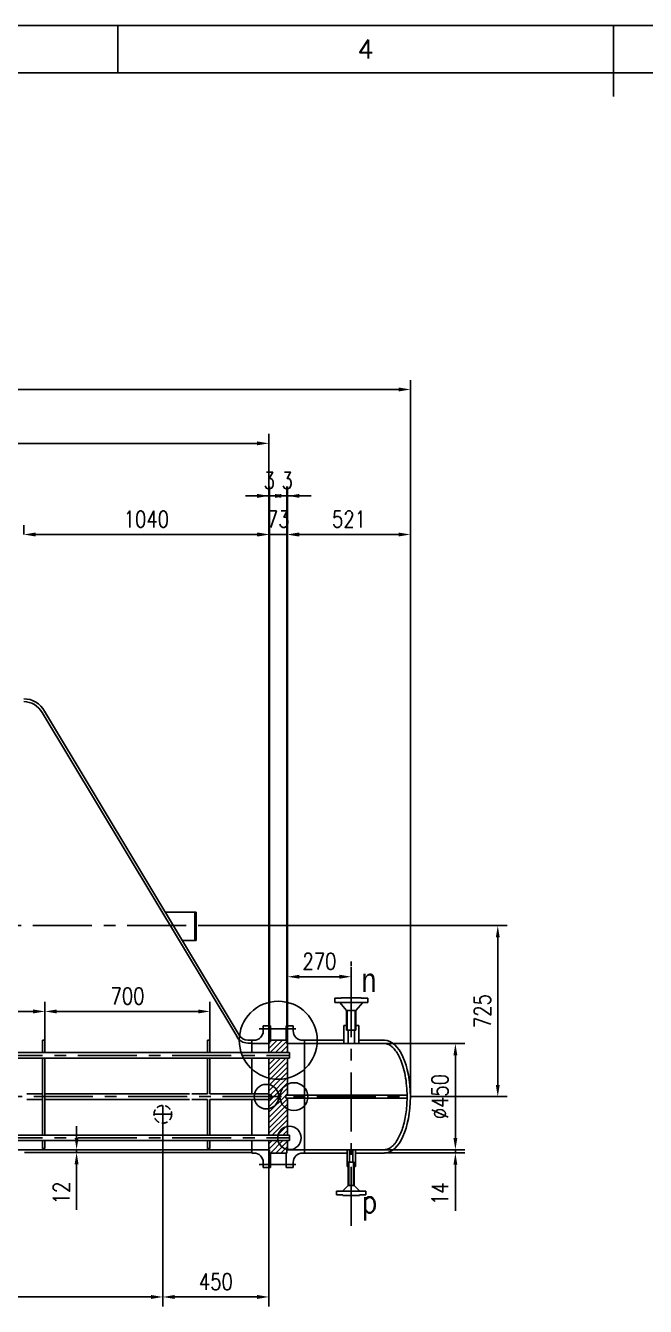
# Model space of a CAD drawing. Header units: millimetres. Extents: x -500 to 16320, y -200 to 11680.
# Drawn here: x 5417 to 8045, y 6249 to 11680 of the extents above; entities that cross this region are included whole.
import ezdxf
from ezdxf.enums import TextEntityAlignment as Align

# ---------------------------------------------------------------- set-up
doc = ezdxf.new("R2010")
doc.units = ezdxf.units.MM
doc.header["$LTSCALE"] = 200
doc.linetypes.add('CENTER', pattern=[2, 1.25, -0.25, 0.25, -0.25])
doc.linetypes.add('DASHED', pattern=[0.75, 0.5, -0.25])
for name, color, linetype in [('1轮廓实线层', 7, 'Continuous'), ('2细线层', 4, 'Continuous'), ('3中心线层', 1, 'CENTER'), ('6文字层', 3, 'Continuous'), ('8符号标注层', 31, 'Continuous'), ('图框层', 7, 'Continuous'), ('轮廓虚线层', 7, 'DASHED')]:
    doc.layers.add(name, color=color, linetype=linetype)
doc.styles.add('TH_GBDIM', font='romans.shx', dxfattribs={"width": 0.8, "bigfont": 'gbcbig.shx'})
doc.dimstyles.new('TH_GBDIM', dxfattribs={"dimscale": 20, "dimtxt": 3.5, "dimasz": 2.5, "dimexe": 2, "dimexo": 0, "dimgap": 1.5, "dimtad": 1, "dimdec": 1, "dimdsep": 46, "dimtxsty": 'TH_GBDIM', "dimcen": 2.5, "dimclrd": 130, "dimclre": 130, "dimclrt": 3, "dimadec": 0, "dimazin": 2, "dimtfac": 0.714286, "dimtdec": 1, "dimtmove": 0, "dimatfit": 3, "dimfxl": 0, "dimtzin": 0, "dimlwd": -1, "dimlwe": -1, "dimarcsym": 0})

# ---------------------------------------------------------------- blocks, each defined once
blk = doc.blocks.new('*D12')
at = {"color": 130}
for p, q in [((5408.6, 9521.6), (5408.6, 9562.2)), ((6448.6, 7363.6), (6448.6, 9562.2)), ((5458.6, 9522.2), (6398.6, 9522.2))]:
    blk.add_line(p, q, dxfattribs=at)
for points in [[(5458.6, 9530.5), (5458.6, 9513.8), (5408.6, 9522.2)], [(6398.6, 9530.5), (6398.6, 9513.8), (6448.6, 9522.2)]]:
    blk.add_solid(points, dxfattribs=at)
at = {"layer": 'Defpoints', "color": 0}
for p in [(5408.6, 9521.6), (6448.6, 9522.2), (6448.6, 7363.6)]:
    blk.add_point(p, dxfattribs=at)
at = {"color": 3, "insert": (5928.6, 9587.2), "char_height": 70, "attachment_point": 5, "style": 'TH_GBDIM'}
blk.add_mtext('1040', dxfattribs=at)
blk = doc.blocks.new('*D13')
at = {"color": 130}
for p, q in [((6451.6, 9522.2), (6451.6, 9562.2)), ((6524.6, 7377.6), (6524.6, 9562.2)), ((6401.6, 9522.2), (6351.6, 9522.2)), ((6451.6, 9522.2), (6524.6, 9522.2)), ((6574.6, 9522.2), (6624.6, 9522.2))]:
    blk.add_line(p, q, dxfattribs=at)
for points in [[(6401.6, 9530.5), (6401.6, 9513.8), (6451.6, 9522.2)], [(6574.6, 9530.5), (6574.6, 9513.8), (6524.6, 9522.2)]]:
    blk.add_solid(points, dxfattribs=at)
at = {"layer": 'Defpoints', "color": 0}
for p in [(6451.6, 9522.2), (6524.6, 9522.2), (6524.6, 7377.6)]:
    blk.add_point(p, dxfattribs=at)
at = {"color": 3, "insert": (6488.1, 9587.2), "char_height": 70, "attachment_point": 5, "style": 'TH_GBDIM'}
blk.add_mtext('73', dxfattribs=at)
blk = doc.blocks.new('*D14')
at = {"color": 130}
for p, q in [((6527.6, 7363.6), (6527.6, 9562.2)), ((7048.6, 7138.6), (7048.6, 9562.2)), ((6577.6, 9522.2), (6998.6, 9522.2))]:
    blk.add_line(p, q, dxfattribs=at)
for points in [[(6577.6, 9530.5), (6577.6, 9513.8), (6527.6, 9522.2)], [(6998.6, 9530.5), (6998.6, 9513.8), (7048.6, 9522.2)]]:
    blk.add_solid(points, dxfattribs=at)
at = {"layer": 'Defpoints', "color": 0}
for p in [(7048.6, 9522.2), (6527.6, 7363.6), (7048.6, 7138.6)]:
    blk.add_point(p, dxfattribs=at)
at = {"color": 3, "insert": (6788.1, 9587.2), "char_height": 70, "attachment_point": 5, "style": 'TH_GBDIM'}
blk.add_mtext('521', dxfattribs=at)
blk = doc.blocks.new('*D15')
at = {"color": 130}
for p, q in [((6527.6, 7494.3), (6527.6, 7687)), ((6797.6, 7630.7), (6797.6, 7687)), ((6747.6, 7647), (6577.6, 7647))]:
    blk.add_line(p, q, dxfattribs=at)
for points in [[(6577.6, 7655.4), (6577.6, 7638.7), (6527.6, 7647)], [(6747.6, 7655.4), (6747.6, 7638.7), (6797.6, 7647)]]:
    blk.add_solid(points, dxfattribs=at)
at = {"layer": 'Defpoints', "color": 0}
for p in [(6527.6, 7647), (6797.6, 7630.7), (6527.6, 7494.3)]:
    blk.add_point(p, dxfattribs=at)
at = {"color": 3, "insert": (6662.6, 7712), "char_height": 70, "attachment_point": 5, "style": 'TH_GBDIM'}
blk.add_mtext('270', dxfattribs=at)
blk = doc.blocks.new('*D16')
at = {"color": 130}
for p, q in [((5498.6, 7377.6), (5498.6, 7539.9)), ((6148.6, 7499.9), (5548.6, 7499.9)), ((6198.6, 7377.6), (6198.6, 7539.9))]:
    blk.add_line(p, q, dxfattribs=at)
for points in [[(5548.6, 7508.2), (5548.6, 7491.5), (5498.6, 7499.9)], [(6148.6, 7508.2), (6148.6, 7491.5), (6198.6, 7499.9)]]:
    blk.add_solid(points, dxfattribs=at)
at = {"layer": 'Defpoints', "color": 0}
for p in [(5498.6, 7499.9), (5498.6, 7377.6), (6198.6, 7377.6)]:
    blk.add_point(p, dxfattribs=at)
at = {"color": 3, "insert": (5848.6, 7564.9), "char_height": 70, "attachment_point": 5, "style": 'TH_GBDIM'}
blk.add_mtext('700', dxfattribs=at)
blk = doc.blocks.new('*D17')
at = {"color": 130}
for p, q in [((4798.6, 7377.6), (4798.6, 7539.9)), ((5448.6, 7499.9), (4848.6, 7499.9)), ((5498.6, 7377.6), (5498.6, 7539.9))]:
    blk.add_line(p, q, dxfattribs=at)
for points in [[(4848.6, 7508.2), (4848.6, 7491.5), (4798.6, 7499.9)], [(5448.6, 7508.2), (5448.6, 7491.5), (5498.6, 7499.9)]]:
    blk.add_solid(points, dxfattribs=at)
at = {"layer": 'Defpoints', "color": 0}
for p in [(4798.6, 7499.9), (4798.6, 7377.6), (5498.6, 7377.6)]:
    blk.add_point(p, dxfattribs=at)
at = {"color": 3, "insert": (5148.6, 7564.9), "char_height": 70, "attachment_point": 5, "style": 'TH_GBDIM'}
blk.add_mtext('700', dxfattribs=at)
blk = doc.blocks.new('*D22')
at = {"color": 130}
for p, q in [((5998.6, 7026.1), (5998.6, 6249.2)), ((4488.6, 6616.6), (4488.6, 6249.2)), ((4538.6, 6289.2), (5948.6, 6289.2))]:
    blk.add_line(p, q, dxfattribs=at)
for points in [[(4538.6, 6297.5), (4538.6, 6280.9), (4488.6, 6289.2)], [(5948.6, 6297.5), (5948.6, 6280.9), (5998.6, 6289.2)]]:
    blk.add_solid(points, dxfattribs=at)
at = {"layer": 'Defpoints', "color": 0}
for p in [(5998.6, 7026.1), (4488.6, 6616.6), (5998.6, 6289.2)]:
    blk.add_point(p, dxfattribs=at)
at = {"color": 3, "insert": (5243.6, 6354.2), "char_height": 70, "attachment_point": 5, "style": 'TH_GBDIM'}
blk.add_mtext('1510', dxfattribs=at)
blk = doc.blocks.new('*D23')
at = {"color": 130}
for p, q in [((5998.6, 7026.1), (5998.6, 6249.2)), ((6448.6, 6913.6), (6448.6, 6249.2)), ((6048.6, 6289.2), (6398.6, 6289.2))]:
    blk.add_line(p, q, dxfattribs=at)
for points in [[(6048.6, 6297.5), (6048.6, 6280.9), (5998.6, 6289.2)], [(6398.6, 6297.5), (6398.6, 6280.9), (6448.6, 6289.2)]]:
    blk.add_solid(points, dxfattribs=at)
at = {"layer": 'Defpoints', "color": 0}
for p in [(5998.6, 7026.1), (6448.6, 6913.6), (6448.6, 6289.2)]:
    blk.add_point(p, dxfattribs=at)
at = {"color": 3, "insert": (6223.6, 6354.2), "char_height": 70, "attachment_point": 5, "style": 'TH_GBDIM'}
blk.add_mtext('450', dxfattribs=at)
blk = doc.blocks.new('*D26')
at = {"color": 130}
for p, q in [((6921, 7363.6), (7279.4, 7363.6)), ((7239.4, 6963.6), (7239.4, 7313.6)), ((6921, 6913.6), (7279.4, 6913.6))]:
    blk.add_line(p, q, dxfattribs=at)
for points in [[(7231, 7313.6), (7247.7, 7313.6), (7239.4, 7363.6)], [(7231, 6963.6), (7247.7, 6963.6), (7239.4, 6913.6)]]:
    blk.add_solid(points, dxfattribs=at)
at = {"layer": 'Defpoints', "color": 0}
for p in [(6921, 7363.6), (7239.4, 7363.6), (6921, 6913.6)]:
    blk.add_point(p, dxfattribs=at)
at = {"color": 3, "insert": (7174.4, 7138.6), "char_height": 70, "attachment_point": 5, "rotation": 90, "style": 'TH_GBDIM'}
blk.add_mtext('%%c450', dxfattribs=at)
blk = doc.blocks.new('*D27')
at = {"color": 130}
for p, q in [((7239.4, 6963.6), (7239.4, 7013.6)), ((6921, 6913.6), (7279.4, 6913.6)), ((6939.3, 6899.6), (7279.4, 6899.6)), ((7239.4, 6913.6), (7239.4, 6899.6)), ((7239.4, 6849.6), (7239.4, 6654.2))]:
    blk.add_line(p, q, dxfattribs=at)
for points in [[(7231, 6963.6), (7247.7, 6963.6), (7239.4, 6913.6)], [(7231, 6849.6), (7247.7, 6849.6), (7239.4, 6899.6)]]:
    blk.add_solid(points, dxfattribs=at)
at = {"layer": 'Defpoints', "color": 0}
for p in [(6921, 6913.6), (6939.3, 6899.6), (7239.4, 6899.6)]:
    blk.add_point(p, dxfattribs=at)
at = {"color": 3, "insert": (7174.4, 6726.9), "char_height": 70, "attachment_point": 5, "rotation": 90, "style": 'TH_GBDIM'}
blk.add_mtext('14', dxfattribs=at)
blk = doc.blocks.new('*D28')
at = {"color": 130}
for p, q in [((5632.8, 6963.6), (5632.8, 7013.6)), ((5676.7, 6913.6), (5592.8, 6913.6)), ((5676.7, 6901.6), (5592.8, 6901.6)), ((5632.8, 6913.6), (5632.8, 6901.6)), ((5632.8, 6851.6), (5632.8, 6658.9))]:
    blk.add_line(p, q, dxfattribs=at)
for points in [[(5624.5, 6963.6), (5641.1, 6963.6), (5632.8, 6913.6)], [(5624.5, 6851.6), (5641.1, 6851.6), (5632.8, 6901.6)]]:
    blk.add_solid(points, dxfattribs=at)
at = {"layer": 'Defpoints', "color": 0}
for p in [(5632.8, 6901.6), (5676.7, 6913.6), (5676.7, 6901.6)]:
    blk.add_point(p, dxfattribs=at)
at = {"color": 3, "insert": (5567.8, 6730.2), "char_height": 70, "attachment_point": 5, "rotation": 90, "style": 'TH_GBDIM'}
blk.add_mtext('12', dxfattribs=at)
blk = doc.blocks.new('*D29')
at = {"color": 130}
for p, q in [((6448.6, 7363.6), (6448.6, 9725.9)), ((6451.6, 7363.6), (6451.6, 9725.9)), ((6398.6, 9685.9), (6348.6, 9685.9)), ((6448.6, 9685.9), (6451.6, 9685.9)), ((6501.6, 9685.9), (6551.6, 9685.9))]:
    blk.add_line(p, q, dxfattribs=at)
for points in [[(6398.6, 9694.2), (6398.6, 9677.6), (6448.6, 9685.9)], [(6501.6, 9694.2), (6501.6, 9677.6), (6451.6, 9685.9)]]:
    blk.add_solid(points, dxfattribs=at)
at = {"layer": 'Defpoints', "color": 0}
for p in [(6451.6, 9685.9), (6448.6, 7363.6), (6451.6, 7363.6)]:
    blk.add_point(p, dxfattribs=at)
at = {"color": 3, "insert": (6450.1, 9750.9), "char_height": 70, "attachment_point": 5, "style": 'TH_GBDIM'}
blk.add_mtext('3', dxfattribs=at)
blk = doc.blocks.new('*D30')
at = {"color": 130}
for p, q in [((6524.6, 7377.6), (6524.6, 9725.9)), ((6527.6, 7363.6), (6527.6, 9725.9)), ((6474.6, 9685.9), (6424.6, 9685.9)), ((6524.6, 9685.9), (6527.6, 9685.9)), ((6577.6, 9685.9), (6627.6, 9685.9))]:
    blk.add_line(p, q, dxfattribs=at)
for points in [[(6474.6, 9694.2), (6474.6, 9677.6), (6524.6, 9685.9)], [(6577.6, 9694.2), (6577.6, 9677.6), (6527.6, 9685.9)]]:
    blk.add_solid(points, dxfattribs=at)
at = {"layer": 'Defpoints', "color": 0}
for p in [(6527.6, 9685.9), (6524.6, 7377.6), (6527.6, 7363.6)]:
    blk.add_point(p, dxfattribs=at)
at = {"color": 3, "insert": (6526.1, 9750.9), "char_height": 70, "attachment_point": 5, "style": 'TH_GBDIM'}
blk.add_mtext('3', dxfattribs=at)
blk = doc.blocks.new('*D31')
at = {"color": 130}
for p, q in [((2157.6, 9735.5), (2157.6, 10177.2)), ((7048.6, 9522.2), (7048.6, 10177.2)), ((2207.6, 10137.2), (6998.6, 10137.2))]:
    blk.add_line(p, q, dxfattribs=at)
for points in [[(2207.6, 10145.5), (2207.6, 10128.8), (2157.6, 10137.2)], [(6998.6, 10145.5), (6998.6, 10128.8), (7048.6, 10137.2)]]:
    blk.add_solid(points, dxfattribs=at)
at = {"layer": 'Defpoints', "color": 0}
for p in [(7048.6, 10137.2), (2157.6, 9735.5), (7048.6, 9522.2)]:
    blk.add_point(p, dxfattribs=at)
at = {"color": 3, "insert": (4603.1, 10202.2), "char_height": 70, "attachment_point": 5, "style": 'TH_GBDIM'}
blk.add_mtext('4891', dxfattribs=at)
blk = doc.blocks.new('*D32')
at = {"color": 130}
for p, q in [((2157.6, 10164.1), (2157.6, 9868.6)), ((6448.6, 9685.9), (6448.6, 9948.6)), ((2207.6, 9908.6), (6398.6, 9908.6))]:
    blk.add_line(p, q, dxfattribs=at)
for points in [[(2207.6, 9916.9), (2207.6, 9900.3), (2157.6, 9908.6)], [(6398.6, 9916.9), (6398.6, 9900.3), (6448.6, 9908.6)]]:
    blk.add_solid(points, dxfattribs=at)
at = {"layer": 'Defpoints', "color": 0}
for p in [(2157.6, 10164.1), (6448.6, 9908.6), (6448.6, 9685.9)]:
    blk.add_point(p, dxfattribs=at)
at = {"color": 3, "insert": (4303.1, 9973.6), "char_height": 70, "attachment_point": 5, "style": 'TH_GBDIM'}
blk.add_mtext('4291', dxfattribs=at)
blk = doc.blocks.new('*D42')
at = {"color": 130}
for p, q in [((6150.8, 7863.6), (7459.2, 7863.6)), ((7419.2, 7188.6), (7419.2, 7813.6)), ((7100, 7138.6), (7459.2, 7138.6))]:
    blk.add_line(p, q, dxfattribs=at)
for points in [[(7410.9, 7813.6), (7427.5, 7813.6), (7419.2, 7863.6)], [(7410.9, 7188.6), (7427.5, 7188.6), (7419.2, 7138.6)]]:
    blk.add_solid(points, dxfattribs=at)
at = {"layer": 'Defpoints', "color": 0}
for p in [(6150.8, 7863.6), (7419.2, 7863.6), (7100, 7138.6)]:
    blk.add_point(p, dxfattribs=at)
at = {"color": 3, "insert": (7354.2, 7501.1), "char_height": 70, "attachment_point": 5, "rotation": 90, "style": 'TH_GBDIM'}
blk.add_mtext('725', dxfattribs=at)

msp = doc.modelspace()

# ---------------------------------------------------------------- hatches: boundary and pattern name
h = msp.add_hatch()
h.set_pattern_fill('ANSI31', color=2, scale=5, style=0)
h.set_pattern_definition([(45, (1731.563, 4062.14), (-11.22532, 11.22532), [])])
h.paths.add_polyline_path([(6527.58, 7363.56), (6524.58, 7363.56), (6524.58, 7377.56), (6451.58, 7377.56), (6451.58, 7363.56), (6448.58, 7363.56), (6448.58, 7325.06), (6527.58, 7325.06)])
h.paths.add_polyline_path([(6527.58, 7302.06), (6448.58, 7302.06), (6448.58, 7146.84), (6458.58, 7146.84), (6458.58, 7138.56), (6519.58, 7138.56), (6519.58, 7144.56), (6527.58, 7144.56)])
h.paths.add_polyline_path([(6527.58, 7132.56), (6519.58, 7132.56), (6519.58, 7138.56), (6458.58, 7138.56), (6458.58, 7130.29), (6448.58, 7130.29), (6448.58, 6975.06), (6527.58, 6975.06)])
h.paths.add_polyline_path([(6524.58, 6913.56), (6527.58, 6913.56), (6527.58, 6952.06), (6448.58, 6952.06), (6448.58, 6913.56), (6451.58, 6913.56), (6451.58, 6899.56), (6524.58, 6899.56)])

# ---------------------------------------------------------------- linework, layer by layer
for p, q in [((5486.14, 8767.14), (6311.97, 7394.56)), ((5496.72, 8772.81), (6322.73, 7399.87)), ((6009.34, 7920.76), (6134.3, 7920.76)), ((6134.3, 7920.76), (6134.3, 7863.56)), ((6139.3, 7920.76), (6134.3, 7920.76)), ((6139.3, 7920.76), (6139.3, 7863.56)), ((6134.3, 7800.76), (6134.3, 7863.56)), ((6139.3, 7800.76), (6139.3, 7863.56)), ((6081.54, 7800.76), (6134.3, 7800.76)), ((6139.3, 7800.76), (6134.3, 7800.76)), ((6727.58, 7537.56), (6727.58, 7555.56)), ((6727.58, 7555.56), (6755.08, 7555.56)), ((6755.08, 7557.56), (6840.08, 7557.56)), ((6755.08, 7555.56), (6755.08, 7557.56)), ((6840.08, 7555.56), (6840.08, 7557.56)), ((6840.08, 7555.56), (6867.58, 7555.56)), ((6867.58, 7537.56), (6867.58, 7555.56)), ((6727.58, 7537.56), (6867.58, 7537.56)), ((6777.58, 7503.44), (6748.62, 7537.56)), ((6777.58, 7420.43), (6777.58, 7503.44)), ((6777.58, 7503.44), (6817.58, 7503.44)), ((6780.58, 7420.43), (6780.58, 7503.44)), ((6814.58, 7420.43), (6814.58, 7503.44)), ((6817.58, 7503.44), (6846.54, 7537.56)), ((6817.58, 7420.43), (6817.58, 7503.44)), ((6424.58, 7417.56), (6424.58, 7438.56)), ((6454.58, 7438.56), (6424.58, 7438.56)), ((6454.58, 7438.56), (6454.58, 7378.56)), ((6521.58, 7438.56), (6551.58, 7438.56)), ((6521.58, 7438.56), (6521.58, 7378.56)), ((6551.58, 7417.56), (6551.58, 7438.56)), ((6765.68, 7363.56), (6765.68, 7439.57)), ((6765.68, 7439.57), (6777.58, 7439.57)), ((6777.58, 7420.43), (6817.58, 7420.43)), ((6784.2, 7420.43), (6784.2, 7363.56)), ((6810.96, 7420.43), (6810.96, 7363.56)), ((6817.58, 7439.57), (6829.48, 7439.57)), ((6829.48, 7363.56), (6829.48, 7439.57)), ((5498.58, 7377.56), (5488.58, 7377.56)), ((5488.58, 7325.06), (5488.58, 7377.56)), ((5498.58, 7325.06), (5498.58, 7377.56)), ((6198.58, 7377.56), (6188.58, 7377.56)), ((6188.58, 7325.06), (6188.58, 7377.56)), ((6198.58, 7325.06), (6198.58, 7377.56)), ((6376.58, 7377.56), (6358.61, 7377.56)), ((6376.58, 7365.56), (6358.61, 7365.56)), ((6384.58, 7377.56), (6376.58, 7377.56)), ((6376.58, 7325.06), (6376.58, 7377.56)), ((6451.58, 7363.56), (6376.58, 7363.56)), ((6448.58, 7363.56), (6448.58, 7325.06)), ((6454.58, 7378.56), (6451.58, 7378.56)), ((6451.58, 7378.56), (6451.58, 7363.56)), ((6524.58, 7377.56), (6451.58, 7377.56)), ((6521.58, 7378.56), (6524.58, 7378.56)), ((6524.58, 7378.56), (6524.58, 7363.56)), ((6524.58, 7363.56), (6599.58, 7363.56)), ((6527.58, 7363.56), (6527.58, 7325.06)), ((6591.58, 7377.56), (6599.58, 7377.56)), ((6599.58, 7377.56), (6765.68, 7377.56)), ((6599.58, 7377.56), (6599.58, 7144.56)), ((6599.58, 7363.56), (6939.32, 7363.56)), ((6829.48, 7377.56), (6939.32, 7377.56)), ((6829.48, 7377.56), (6837.68, 7377.56)), ((4038.58, 7325.06), (6535.58, 7325.06)), ((4038.58, 7302.06), (6535.58, 7302.06)), ((5488.58, 7150.06), (5488.58, 7302.06)), ((5498.58, 7150.06), (5498.58, 7302.06)), ((6188.58, 7150.06), (6188.58, 7302.06)), ((6198.58, 7150.06), (6198.58, 7302.06)), ((6376.58, 7150.06), (6376.58, 7302.06)), ((6448.58, 7302.06), (6448.58, 6975.06)), ((6527.58, 7302.06), (6527.58, 7144.56)), ((6535.58, 7325.06), (6535.58, 7302.06)), ((5421.58, 7150.06), (5488.58, 7150.06)), ((5421.58, 7127.06), (5488.58, 7127.06)), ((5488.58, 6975.06), (5488.58, 7150.06)), ((5498.58, 6975.06), (5498.58, 7150.06)), ((5498.58, 7150.06), (6111.58, 7150.06)), ((5498.58, 7127.06), (6111.58, 7127.06)), ((6121.58, 7150.06), (6188.58, 7150.06)), ((6121.58, 7127.06), (6188.58, 7127.06)), ((6188.58, 6975.06), (6188.58, 7127.06)), ((6198.58, 7150.06), (6448.58, 7150.06)), ((6198.58, 6975.06), (6198.58, 7127.06)), ((6198.58, 7127.06), (6448.58, 7127.06)), ((6376.58, 6975.06), (6376.58, 7127.06)), ((6448.58, 7146.84), (6458.58, 7146.84)), ((6448.58, 7130.29), (6458.58, 7130.29)), ((6458.58, 7146.84), (6458.58, 7130.29)), ((6519.58, 7144.56), (7034.54, 7144.56)), ((6519.58, 7144.56), (6519.58, 7132.56)), ((6519.58, 7132.56), (7034.54, 7132.56)), ((6527.58, 7132.56), (6527.58, 6975.06)), ((6599.58, 7132.56), (6599.58, 6899.56)), ((4038.58, 6975.06), (6535.58, 6975.06)), ((4038.58, 6952.06), (5421.58, 6952.06)), ((5421.58, 6952.06), (6535.58, 6952.06)), ((5488.58, 6918.5), (5488.58, 6952.06)), ((5498.58, 6918.5), (5498.58, 6952.06)), ((6188.58, 6918.5), (6188.58, 6952.06)), ((6198.58, 6918.5), (6198.58, 6952.06)), ((6376.58, 6899.56), (6376.58, 6952.06)), ((6448.58, 6952.06), (6448.58, 6913.56)), ((6527.58, 6952.06), (6527.58, 6913.56)), ((6535.58, 6975.06), (6535.58, 6952.06)), ((2507.58, 6913.56), (6376.58, 6913.56)), ((5411.58, 6901.56), (6376.58, 6901.56)), ((5488.58, 6918.5), (5498.58, 6918.5)), ((6188.58, 6918.5), (6198.58, 6918.5)), ((6451.58, 6913.56), (6376.58, 6913.56)), ((6384.58, 6899.56), (6376.58, 6899.56)), ((6384.58, 6899.56), (6376.58, 6899.56)), ((6451.58, 6913.56), (6451.58, 6898.56)), ((6524.58, 6899.56), (6451.58, 6899.56)), ((6454.58, 6898.56), (6451.58, 6898.56)), ((6454.58, 6898.56), (6454.58, 6838.56)), ((6521.58, 6898.56), (6521.58, 6838.56)), ((6521.58, 6898.56), (6524.58, 6898.56)), ((6524.58, 6913.56), (6599.58, 6913.56)), ((6524.58, 6913.56), (6524.58, 6898.56)), ((6591.58, 6899.56), (6599.58, 6899.56)), ((6591.58, 6899.56), (6599.58, 6899.56)), ((6599.58, 6913.56), (6939.32, 6913.56)), ((6599.58, 6899.56), (6780.08, 6899.56)), ((6780.08, 6842.21), (6780.08, 6913.56)), ((6790.08, 6861.27), (6790.08, 6913.56)), ((6805.08, 6861.27), (6805.08, 6913.56)), ((6815.08, 6842.21), (6815.08, 6913.56)), ((6815.08, 6899.56), (6939.32, 6899.56)), ((6815.08, 6899.56), (6852.08, 6899.56)), ((6424.58, 6838.56), (6424.58, 6859.56)), ((6551.58, 6838.56), (6551.58, 6859.56)), ((6785.08, 6761.29), (6785.08, 6861.27)), ((6785.08, 6861.27), (6810.08, 6861.27)), ((6788.08, 6761.29), (6788.08, 6861.27)), ((6807.08, 6761.29), (6807.08, 6861.27)), ((6810.08, 6761.29), (6810.08, 6861.27)), ((6454.58, 6838.56), (6424.58, 6838.56)), ((6521.58, 6838.56), (6551.58, 6838.56)), ((6780.08, 6842.21), (6785.08, 6842.21)), ((6810.08, 6842.21), (6815.08, 6842.21)), ((6735.08, 6737.56), (6860.08, 6737.56)), ((6735.08, 6721.56), (6735.08, 6737.56)), ((6785.08, 6761.29), (6760.58, 6737.56)), ((6785.08, 6761.29), (6810.08, 6761.29)), ((6810.08, 6761.29), (6834.58, 6737.56)), ((6860.08, 6721.56), (6860.08, 6737.56)), ((6735.08, 6721.56), (6762.58, 6721.56)), ((6762.58, 6719.56), (6762.58, 6721.56)), ((6762.58, 6719.56), (6832.58, 6719.56)), ((6832.58, 6719.56), (6832.58, 6721.56)), ((6832.58, 6721.56), (6860.08, 6721.56))]:
    msp.add_line(p, q)
at = {"color": 130}
for p, q in [((5961.08, 7063.56), (6036.08, 7063.56)), ((5998.58, 7026.06), (5998.58, 7101.06))]:
    msp.add_line(p, q, dxfattribs=at)
for centre, radius, start, end in [((5408.58, 8725.56), 100, 28.19211, 90), ((5408.58, 8725.56), 88, 28.19211, 90), ((6358.61, 7417.56), 52, 206.24866, 270), ((6358.61, 7417.56), 40, 206.24866, 270), ((6384.58, 7417.56), 40, 270, 0), ((6591.58, 7417.56), 40, 180, 270), ((6384.58, 6859.56), 40, 0, 90), ((6591.58, 6859.56), 40, 90, 180)]:
    msp.add_arc(centre, radius, start, end)
msp.add_ellipse((6939.32, 7138.56), major_axis=(0, 239), ratio=0.4571685, start_param=3.1415927, end_param=6.2831853)
msp.add_open_spline([(6939.32, 6913.56), (6941.88, 6913.56), (6944.44, 6913.83), (6949.63, 6914.95), (6952.27, 6915.79), (6957.65, 6918.12), (6960.39, 6919.6), (6965.93, 6923.26), (6968.74, 6925.43), (6974.36, 6930.5), (6977.17, 6933.38), (6982.74, 6939.86), (6985.5, 6943.44), (6992.31, 6953.33), (6996.29, 6960.06), (7003.81, 6974.92), (7007.36, 6983.04), (7013.9, 7000.45), (7016.89, 7009.74), (7022.24, 7029.28), (7024.59, 7039.51), (7028.58, 7060.69), (7030.22, 7071.63), (7032.74, 7093.94), (7033.62, 7105.32), (7034.61, 7128.24), (7034.71, 7139.78), (7034.04, 7166.31), (7033, 7181.25), (7029.62, 7210.36), (7027.28, 7224.53), (7021.43, 7251.52), (7017.91, 7264.35), (7009.87, 7288.12), (7005.34, 7299.07), (6996.8, 7316.12), (6992.95, 7322.74), (6984.98, 7334.54), (6980.87, 7339.71), (6973.38, 7347.63), (6970.02, 7350.66), (6963.37, 7355.72), (6960.07, 7357.74), (6953.61, 7360.87), (6950.46, 7361.97), (6944.65, 7363.27), (6941.98, 7363.56), (6939.32, 7363.56)], degree=3, knots=[3.1415927, 3.1415927, 3.1415927, 3.1415927, 3.2392383, 3.2392383, 3.3368839, 3.3368839, 3.4345295, 3.4345295, 3.5321751, 3.5321751, 3.6298208, 3.6298208, 3.7274664, 3.7274664, 3.8759854, 3.8759854, 4.0245044, 4.0245044, 4.1730234, 4.1730234, 4.3215424, 4.3215424, 4.4700615, 4.4700615, 4.6185805, 4.6185805, 4.7670995, 4.7670995, 4.9612051, 4.9612051, 5.1553107, 5.1553107, 5.3494163, 5.3494163, 5.5435219, 5.5435219, 5.688077, 5.688077, 5.832632, 5.832632, 5.9489161, 5.9489161, 6.0652002, 6.0652002, 6.1814843, 6.1814843, 6.2831853, 6.2831853, 6.2831853, 6.2831853])
at = {"layer": '1轮廓实线层'}
msp.add_line((7910, 11680), (7910, 11380), dxfattribs=at)
at = {"layer": '2细线层'}
for p, q in [((16320, 11680), (-500, 11680)), ((5807.5, 11680), (5807.5, 11480)), ((7910, 11680), (7910, 11480))]:
    msp.add_line(p, q, dxfattribs=at)
at = {"layer": '3中心线层'}
for p, q in [((1847.76, 7863.56), (6150.82, 7863.56)), ((6797.58, 6591.18), (6797.58, 7711.94)), ((6562.56, 7426.27), (6407.08, 7426.27)), ((4038.58, 7313.56), (6535.58, 7313.56)), ((3852.08, 7138.56), (7099.96, 7138.56)), ((4038.58, 6963.56), (6535.58, 6963.56)), ((6562.56, 6850.86), (6407.08, 6850.86))]:
    msp.add_line(p, q, dxfattribs=at)
at = {"layer": '8符号标注层'}
for centre, radius in [((6488.08, 7377.56), 165.48), ((6437.77, 7138.56), 52.15), ((6554.37, 7138.56), 59.21), ((6535.58, 6963.56), 49.68)]:
    msp.add_circle(centre, radius, dxfattribs=at)
at = {"layer": '图框层'}
msp.add_line((16120, 11480), (0, 11480), dxfattribs=at)
at = {"layer": '轮廓虚线层', "ltscale": 0.25}
msp.add_circle((5998.58, 7063.56), 37.5, dxfattribs=at)

# ---------------------------------------------------------------- texts
at = {"color": 3, "char_height": 100, "attachment_point": 5, "style": 'TH_GBDIM'}
for s, insert in [('{\\fArial|b0|i0|c0|p32;n}', (6872.73, 7632.96)), ('p', (6875.96, 6679.42))]:
    msp.add_mtext(s, dxfattribs=dict(at, insert=insert))
at = {"layer": '6文字层', "style": 'TH_GBDIM'}
msp.add_text('4', height=80, dxfattribs=at).set_placement((6858.75, 11580), align=Align.MIDDLE)

# ---------------------------------------------------------------- dimensions: what is measured, and where the dimension line sits
for base, p1, p2, picture, middle in [((7048.58, 10137.16), (2157.58, 9735.48), (7048.58, 9522.16), '*D31', (4603.08, 10137.16)), ((6448.58, 9908.59), (2157.58, 10164.12), (6448.58, 9685.9), '*D32', (4303.08, 9908.59)), ((6451.58, 9685.9), (6448.58, 7363.56), (6451.58, 7363.56), '*D29', (6450.08, 9685.9)), ((6527.58, 9685.9), (6524.58, 7377.56), (6527.58, 7363.56), '*D30', (6526.08, 9685.9)), ((6524.58, 9522.16), (6451.58, 9522.16), (6524.58, 7377.56), '*D13', (6488.08, 9522.16))]:
    dim = msp.add_linear_dim(base=base, p1=p1, p2=p2, dimstyle='TH_GBDIM')
    dim.commit()
    dim.dimension.update_dxf_attribs({"geometry": picture, "text_midpoint": middle, "dimtype": 160})
for base, p1, p2, picture, middle in [((6448.58, 9522.16), (5408.58, 9521.62), (6448.58, 7363.56), '*D12', (5928.58, 9587.16)), ((7048.58, 9522.16), (6527.58, 7363.56), (7048.58, 7138.56), '*D14', (6788.08, 9587.16)), ((6527.58, 7647.05), (6797.58, 7630.73), (6527.58, 7494.26), '*D15', (6662.58, 7712.05)), ((5498.58, 7499.85), (6198.58, 7377.56), (5498.58, 7377.56), '*D16', (5848.58, 7564.85))]:
    dim = msp.add_linear_dim(base=base, p1=p1, p2=p2, dimstyle='TH_GBDIM')
    dim.commit()
    dim.dimension.update_dxf_attribs({"geometry": picture, "text_midpoint": middle})
for base, p1, p2, picture, middle in [((7419.19, 7863.56), (7099.96, 7138.56), (6150.82, 7863.56), '*D42', (7419.19, 7501.06)), ((5632.79, 6901.56), (5676.71, 6913.56), (5676.71, 6901.56), '*D28', (5632.79, 6730.23))]:
    dim = msp.add_linear_dim(base=base, p1=p1, p2=p2, angle=90, dimstyle='TH_GBDIM')
    dim.commit()
    dim.dimension.update_dxf_attribs({"geometry": picture, "text_midpoint": middle, "dimtype": 160})
for base, p1, p2, picture, middle in [((4798.58, 7499.85), (5498.58, 7377.56), (4798.58, 7377.56), '*D17', (5148.58, 7564.85)), ((5998.58, 6289.21), (4488.58, 6616.57), (5998.58, 7026.06), '*D22', (5243.58, 6354.21)), ((6448.58, 6289.21), (5998.58, 7026.06), (6448.58, 6913.56), '*D23', (6223.58, 6354.21))]:
    dim = msp.add_linear_dim(base=base, p1=p1, p2=p2, dimstyle='TH_GBDIM', override={"dimtmove": 1})
    dim.commit()
    dim.dimension.update_dxf_attribs({"geometry": picture, "text_midpoint": middle})
dim = msp.add_linear_dim(base=(7239.36, 7363.56), p1=(6920.99, 6913.56), p2=(6920.99, 7363.56), angle=90, text='%%c450', dimstyle='TH_GBDIM')
dim.commit()
dim.dimension.update_dxf_attribs({"geometry": '*D26', "text_midpoint": (7174.36, 7138.56)})
dim = msp.add_linear_dim(base=(7239.36, 6899.56), p1=(6920.99, 6913.56), p2=(6939.32, 6899.56), angle=90, dimstyle='TH_GBDIM')
dim.commit()
dim.dimension.update_dxf_attribs({"geometry": '*D27', "text_midpoint": (7174.36, 6726.9)})

doc.saveas('drawing.dxf')
